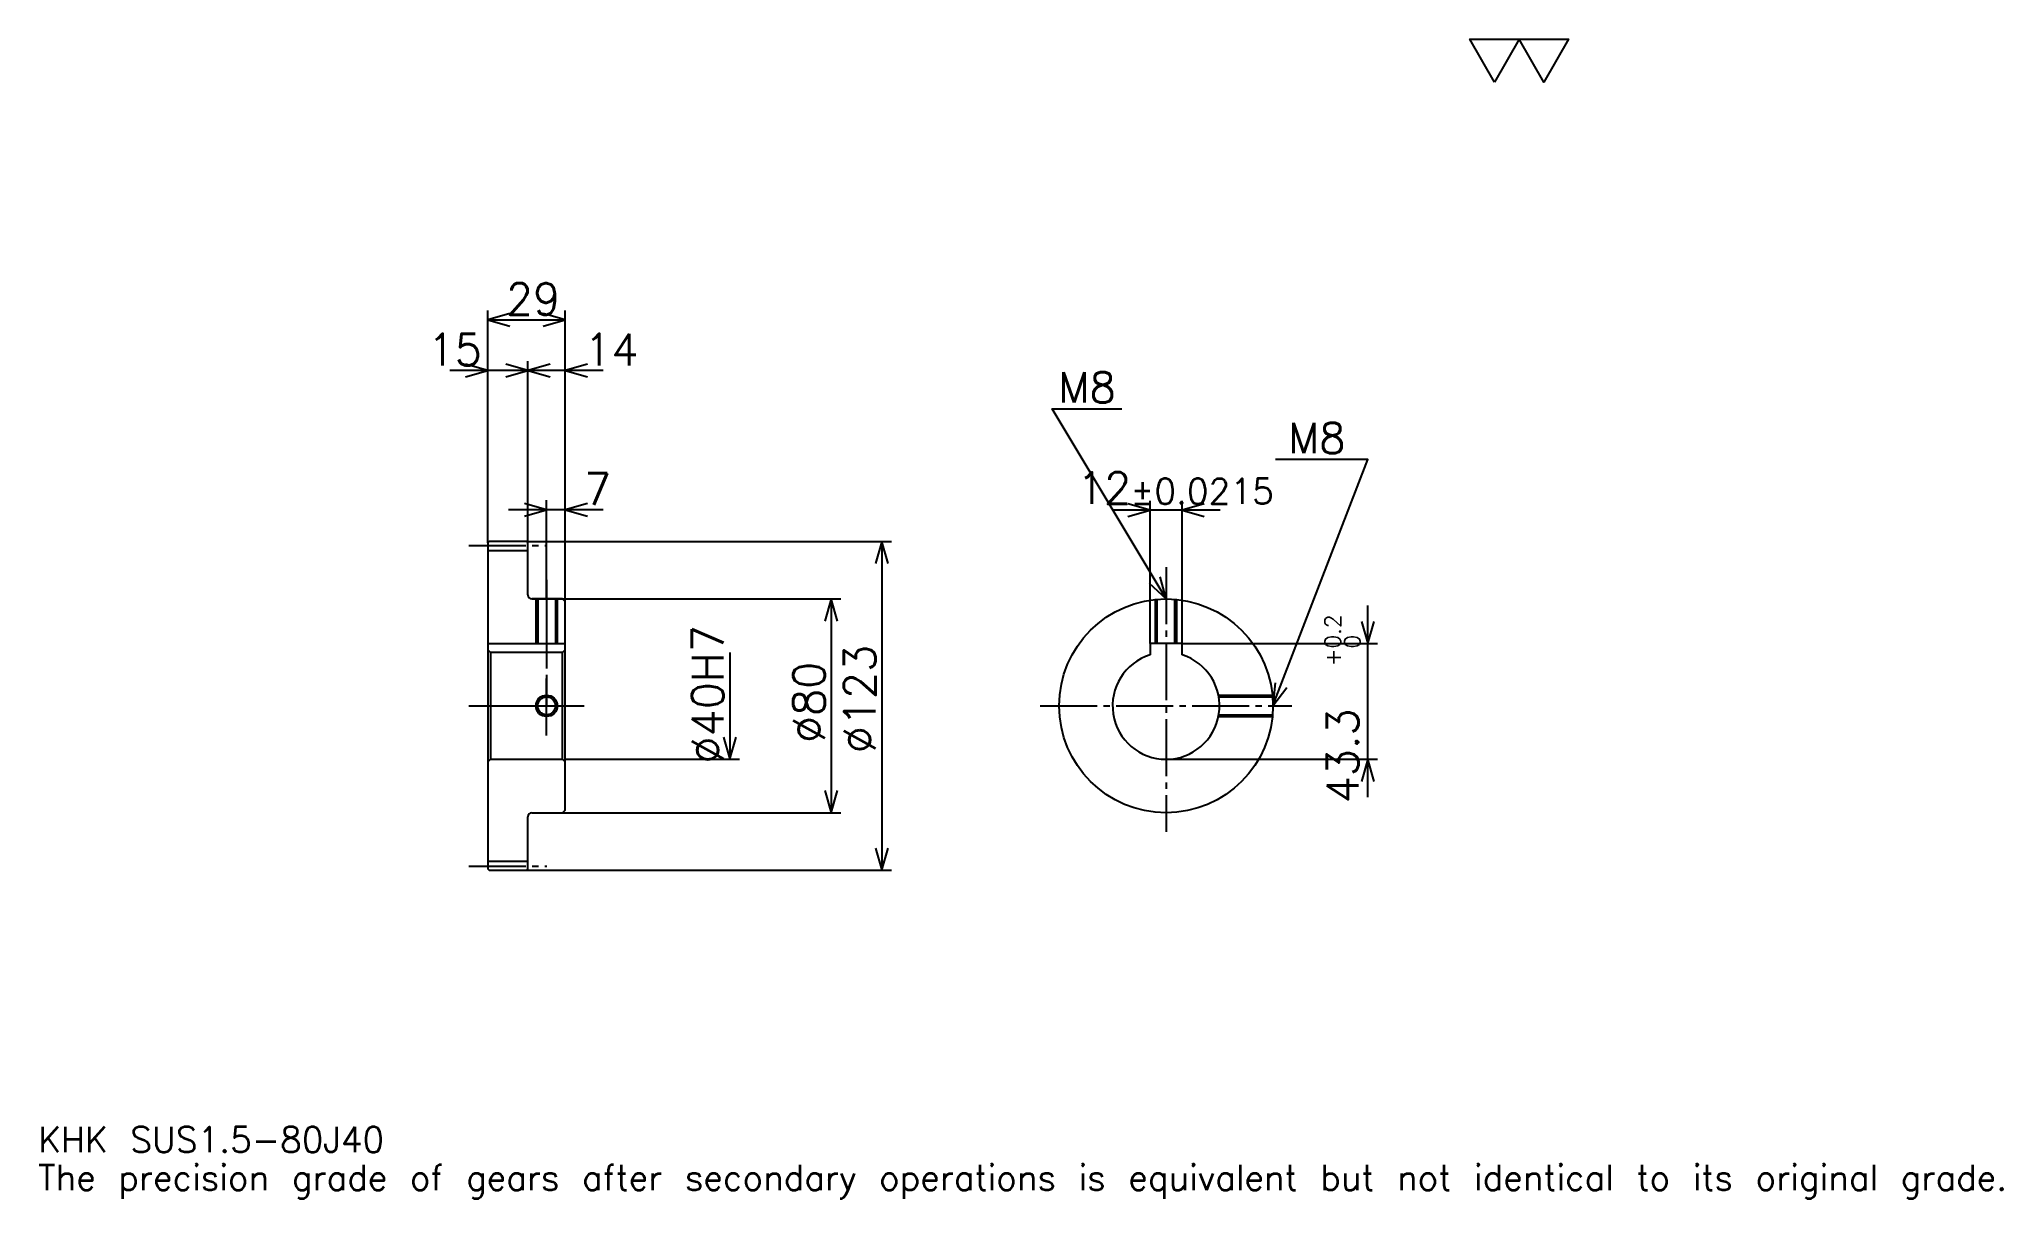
# Model space of a CAD drawing. Extents: x 24 to 759, y 9 to 443.
import ezdxf

# ---------------------------------------------------------------- set-up
doc = ezdxf.new("R2010")
doc.units = 0
doc.linetypes.add('DASHDOT', pattern=[28.434782, 21.326087, -2.369565, 2.369565, -2.369565])
doc.layers.get('0').update_dxf_attribs({"linetype": 'CONTINUOUS'})
doc.layers.add('DASHDOT', color=6, linetype='DASHDOT')
doc.styles.add('KANJI', font='TXT', dxfattribs={"bigfont": 'BIGFONT'})

msp = doc.modelspace()

# ---------------------------------------------------------------- linework, layer by layer
at = {"color": 5}
for p, q in [((191.934784, 254.619568), (191.934784, 341.108704)), ((220.934784, 254.619568), (220.934784, 341.108704)), ((191.934784, 337.554352), (220.934784, 337.554352)), ((221.152176, 318.597839), (177.717392, 318.597839)), ((235.152176, 318.597839), (192.717392, 318.597839)), ((206.934784, 254.619568), (206.934784, 322.152161)), ((235.152176, 266.467407), (199.717392, 266.467407)), ((213.934784, 254.619568), (213.934784, 270.021729)), ((465.978241, 266.293488), (425.543457, 266.293488)), ((439.760864, 216.419571), (439.760864, 269.847839)), ((451.760864, 216.419571), (451.760864, 269.847839)), ((191.934784, 254.119568), (191.934784, 254.619568)), ((206.434784, 254.619568), (220.934784, 254.619568)), ((206.934784, 254.119568), (206.934784, 254.619568)), ((213.934784, 233.119568), (213.934784, 254.619568)), ((213.934784, 233.119568), (213.934784, 254.619568)), ((220.934784, 254.619568), (342.967407, 254.619568)), ((220.934784, 232.119568), (220.934784, 254.619568)), ((339.413055, 254.619568), (339.413055, 131.619568)), ((208.434784, 233.119568), (220.934784, 233.119568)), ((220.934784, 233.119568), (324.010864, 233.119568)), ((320.456512, 233.119568), (320.456512, 153.119568)), ((521.304321, 158.902176), (521.304321, 230.636963)), ((282.543488, 213.119568), (282.543488, 173.119568)), ((451.760864, 216.419571), (524.858704, 216.419571)), ((220.934784, 173.119568), (286.097839, 173.119568)), ((445.760864, 173.119568), (524.858704, 173.119568)), ((208.434784, 153.119568), (220.934784, 153.119568)), ((220.934784, 153.119568), (324.010864, 153.119568)), ((206.434784, 131.619568), (220.934784, 131.619568)), ((220.934784, 131.619568), (342.967407, 131.619568))]:
    msp.add_line(p, q, dxfattribs=at)
at = {"color": 4}
for p, q in [((191.934784, 251.244568), (206.934784, 251.244568)), ((191.934784, 216.419571), (220.934784, 216.419571)), ((192.934784, 213.119568), (192.934784, 173.119568)), ((219.934784, 213.119568), (220.934784, 214.119568)), ((219.934784, 173.119568), (220.934784, 172.119568)), ((191.934784, 134.994568), (206.934784, 134.994568))]:
    msp.add_line(p, q, dxfattribs=at)
at = {"color": 7}
msp.add_lwpolyline([(568.695679, 426.521729), (559.454346, 442.539978), (596.419617, 442.539978), (587.178284, 426.521729), (577.937012, 442.539978), (568.695679, 426.521729)], dxfattribs=at)
at = {"color": 5}
for points in [[(200.228256, 339.92392), (191.934784, 337.554352), (200.228256, 335.184784)], [(212.641312, 335.184784), (220.934784, 337.554352), (212.641312, 339.92392)], [(183.641312, 316.228271), (191.934784, 318.597839), (183.641312, 320.967407)], [(198.641312, 316.228271), (206.934784, 318.597839), (198.641312, 320.967407)], [(215.228256, 320.967407), (206.934784, 318.597839), (215.228256, 316.228271)], [(229.228271, 320.967407), (220.934784, 318.597839), (229.228271, 316.228271)], [(445.760864, 233.119568), (403.108704, 304.206543), (429.17392, 304.206543)], [(485.760864, 193.119568), (521.304321, 285.25), (486.708679, 285.25)], [(205.641312, 264.097839), (213.934784, 266.467407), (205.641312, 268.836975)], [(229.228271, 268.836975), (220.934784, 266.467407), (229.228271, 264.097839)], [(431.467407, 263.92392), (439.760864, 266.293488), (431.467407, 268.663055)], [(460.054352, 268.663055), (451.760864, 266.293488), (460.054352, 263.92392)], [(341.782623, 246.32608), (339.413055, 254.619568), (337.043488, 246.32608)], [(439.462036, 239.012039), (445.760864, 233.119568), (443.525787, 241.450302)], [(322.82608, 224.826096), (320.456512, 233.119568), (318.086945, 224.826096)], [(518.934814, 224.713043), (521.304321, 216.419571), (523.67395, 224.713043)], [(486.535248, 201.710083), (485.760864, 193.119568), (490.956757, 200.004288)], [(280.17392, 181.41304), (282.543488, 173.119568), (284.913055, 181.41304)], [(523.67395, 164.826096), (521.304321, 173.119568), (518.934814, 164.826096)], [(318.086945, 161.41304), (320.456512, 153.119568), (322.82608, 161.41304)], [(337.043488, 139.913055), (339.413055, 131.619568), (341.782623, 139.913055)]]:
    msp.add_lwpolyline(points, dxfattribs=at)
at = {"color": 4}
for points in [[(206.934784, 234.619568), (206.934784, 254.119568), (206.434784, 254.619568), (192.434784, 254.619568), (191.934784, 254.119568), (191.934784, 172.119568)], [(208.434784, 153.119568), (219.934784, 153.119568), (220.934784, 154.119568), (220.934784, 232.119568), (219.934784, 233.119568), (208.434784, 233.119568)], [(209.934784, 233.119568), (209.934784, 216.419571)], [(210.609787, 233.119568), (210.609787, 216.419571)], [(217.259781, 233.119568), (217.259781, 216.419571)], [(217.934784, 233.119568), (217.934784, 216.419571)], [(441.760864, 216.419571), (441.760864, 232.919067)], [(442.435852, 216.419571), (442.435852, 232.98114)], [(449.085876, 216.419571), (449.085876, 232.98114)], [(449.760864, 216.419571), (449.760864, 232.919067)], [(191.934784, 172.119568), (192.934784, 173.119568), (219.934784, 173.119568), (219.934784, 213.119568), (192.934784, 213.119568), (191.934784, 214.119568)], [(451.760864, 212.198349), (451.760864, 216.419571), (439.760864, 216.419571), (439.760864, 212.198349)], [(465.356781, 197.119568), (485.560364, 197.119568)], [(465.482544, 196.444565), (485.622437, 196.444565)], [(465.356781, 189.119568), (485.560364, 189.119568)], [(465.482544, 189.794571), (485.622437, 189.794571)], [(191.934784, 172.119568), (191.934784, 132.119568), (192.434784, 131.619568), (206.434784, 131.619568), (206.934784, 132.119568), (206.934784, 151.619568)]]:
    msp.add_lwpolyline(points, dxfattribs=at)
for centre, radius in [((445.760864, 193.119568), 40), ((213.934784, 193.119568), 3.325)]:
    msp.add_circle(centre, radius, dxfattribs=at)
at = {"color": 7}
msp.add_circle((213.934784, 193.119568), 4, dxfattribs=at)
at = {"color": 4}
for centre, radius, start, end in [((208.434784, 234.619568), 1.5, 180, 270), ((445.760864, 193.119568), 20, 107.457602748, 72.542397252), ((208.434784, 151.619568), 1.5, 90, 180)]:
    msp.add_arc(centre, radius, start, end, dxfattribs=at)
at = {"layer": 'DASHDOT', "color": 7}
for p, q in [((184.826096, 253.119568), (214.043488, 253.119568)), ((445.760864, 244.967392), (445.760864, 146.010864)), ((213.934784, 233.119568), (213.934784, 193.119568)), ((184.826096, 193.119568), (228.043488, 193.119568)), ((398.652161, 193.119568), (492.869568, 193.119568)), ((184.826096, 133.119568), (214.043488, 133.119568))]:
    msp.add_line(p, q, dxfattribs=at)
for points in [[(213.934784, 240.228271), (213.934784, 209.310867)], [(213.934784, 182.010864), (213.934784, 204.228271)], [(202.82608, 193.119568), (225.043488, 193.119568)]]:
    msp.add_lwpolyline(points, dxfattribs=at)

# ---------------------------------------------------------------- texts
at = {"color": 7, "style": 'KANJI'}
for s, height, p in [('29', 11.847826, (198.733704, 339.450012)), ('15', 11.847826, (169.42392, 320.493469)), ('14', 11.847826, (228.043488, 320.493469)), ('M8', 11.373913, (405.478271, 306.57608)), ('M8', 11.373913, (491.447815, 287.619568)), ('7', 11.847826, (228.043488, 268.363037)), ('12', 11.847826, (412.418732, 268.663055)), ('%%p0.0215', 9.478261, (432.440125, 268.663055)), ('KHK SUS1.5-80J40', 9.478261, (23.695652, 26.065218)), ('The precision grade of gears after secondary operations is equivalent but not identical to its original grade.', 9.478261, (23.695652, 11.847826))]:
    msp.add_text(s, height=height, dxfattribs=at).set_placement(p)
for s, height, p in [('%%c40H7', 11.847826, (280.17392, 171.497284)), ('0.2', 5.923913, (511.115234, 214.574036)), ('%%c123', 11.847826, (337.043488, 175.347839)), ('+', 5.923913, (511.115234, 207.939255)), ('0', 5.923913, (518.460876, 214.574036)), ('%%c80', 11.847826, (318.086945, 179.198364)), ('43.3', 11.847826, (517.75, 156.657166))]:
    msp.add_text(s, height=height, rotation=90, dxfattribs=at).set_placement(p)

doc.saveas('drawing.dxf')
